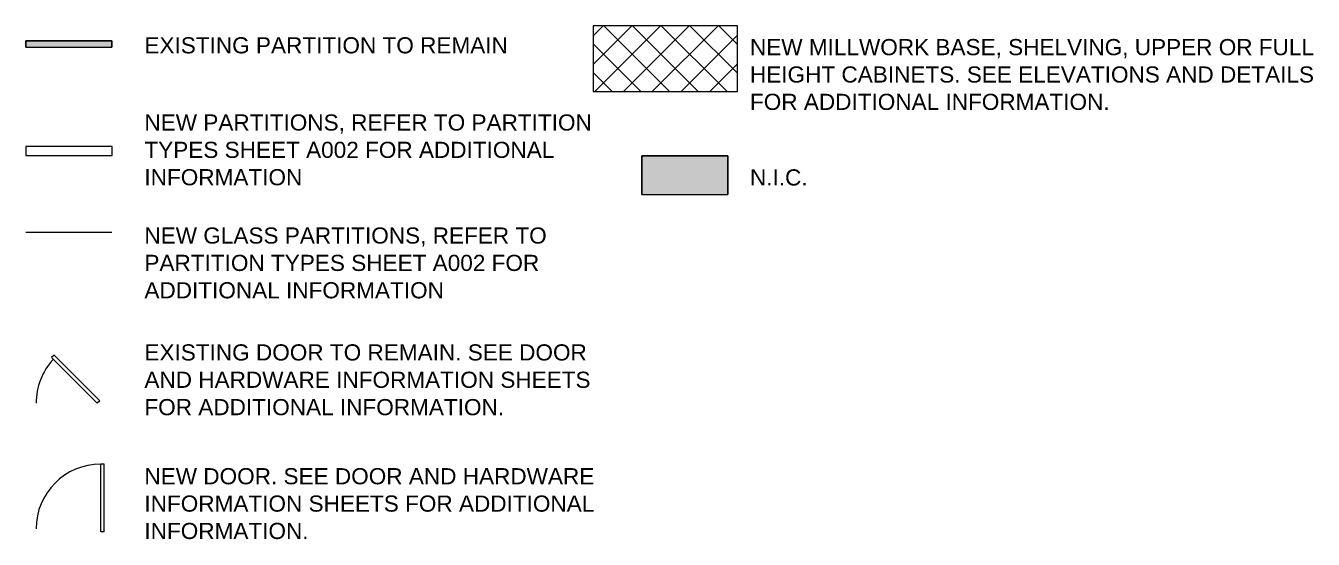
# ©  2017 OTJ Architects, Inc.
# Model space of a CAD drawing. Header units: inches. Extents: x 920 to 3142, y -796 to 870.
# Drawn here: x 920 to 1638, y -647 to -361 of the extents above; entities that cross this region are included whole.
import ezdxf

# ---------------------------------------------------------------- set-up
doc = ezdxf.new("R2010")
doc.units = ezdxf.units.IN
doc.header["$MEASUREMENT"] = 0
for name, color, linetype, lineweight in [('X1$0$A-DETL', 90, 'Continuous', 9), ('X1$0$A-DETL-GENF', 92, 'Continuous', 9), ('X1$0$A-DETL-THIN', 151, 'Continuous', 9), ('X1$0$A-WALL', 113, 'Continuous', 13), ('X1$0$G-ANNO-TEXT', 231, 'Continuous', 9)]:
    doc.layers.add(name, color=color, linetype=linetype, lineweight=lineweight)
doc.styles.add('X1$0$Swis721 Lt BT', font='swissl.ttf', dxfattribs={"height": 9})

# ---------------------------------------------------------------- blocks, each defined once
blk = doc.blocks.new('X1$0$Family - ___-1369240-CONSTRUCTION PLAN SYMBOLS')
at = {"layer": 'X1$0$A-WALL'}
for p, q in [((968.04, -427.98), (920.04, -427.98)), ((920.04, -427.98), (920.04, -432.98)), ((968.04, -432.98), (968.04, -427.98)), ((920.04, -432.98), (968.04, -432.98))]:
    blk.add_line(p, q, dxfattribs=at)
blk = doc.blocks.new('X1')
at = {"layer": 'X1$0$A-DETL-GENF'}
h = blk.add_hatch(dxfattribs=at)
h.set_pattern_fill('FP1_1', style=0, pattern_type=2)
h.set_pattern_definition([(45, (0, 0), (-8.01223, 8.01223), []), (135, (0, 0), (-8.01223, -8.01223), [])])
h.paths.add_polyline_path([(1316.59, -397.41), (1316.59, -360.73), (1236.12, -360.73), (1236.12, -397.41), (1311.25, -397.41)], flags=0)
for color, points in [(7, [(967.96, -372.69), (967.96, -369.19), (919.96, -369.19), (919.96, -372.69), (920.04, -372.69)]), (9, [(1311.25, -454.81), (1311.25, -433.31), (1263.25, -433.31), (1263.25, -454.81)])]:
    blk.add_hatch(color=color, dxfattribs=at).paths.add_polyline_path(points, flags=0)
at = {"layer": 'X1$0$A-DETL', "lineweight": 20}
blk.add_line((967.96, -475.9), (919.96, -475.9), dxfattribs=at)
at = {"layer": 'X1$0$A-DETL-THIN'}
for p, q in [((1316.59, -360.73), (1236.12, -360.73)), ((1236.12, -360.73), (1236.12, -397.41)), ((1316.59, -397.41), (1316.59, -360.73)), ((967.96, -369.19), (919.96, -369.19)), ((919.96, -369.19), (919.96, -372.69)), ((919.96, -372.69), (919.96, -369.19)), ((919.96, -369.19), (967.96, -369.19)), ((919.96, -372.69), (967.96, -372.69)), ((919.96, -372.69), (967.96, -372.69)), ((967.96, -372.69), (967.96, -369.19)), ((967.96, -369.19), (967.96, -372.69)), ((1236.12, -397.41), (1316.59, -397.41)), ((1311.25, -433.31), (1263.25, -433.31)), ((1263.25, -433.31), (1263.25, -454.81)), ((1263.25, -454.81), (1263.25, -433.31)), ((1263.25, -433.31), (1311.25, -433.31)), ((1311.25, -454.81), (1311.25, -433.31)), ((1311.25, -433.31), (1311.25, -454.81)), ((1263.25, -454.81), (1311.25, -454.81)), ((1263.25, -454.81), (1311.25, -454.81)), ((935.74, -544.24), (934.33, -545.66)), ((961.2, -569.71), (935.74, -544.24)), ((959.79, -571.12), (934.33, -545.66)), ((961.2, -569.71), (959.79, -571.12)), ((961.75, -642.76), (961.75, -605.05)), ((963.75, -605.05), (961.75, -605.05)), ((963.75, -642.76), (963.75, -605.05)), ((963.75, -642.76), (961.75, -642.76))]:
    blk.add_line(p, q, dxfattribs=at)
for centre, start in [((961.79, -571.12), 137.24721), ((961.79, -641.12), 90.06342)]:
    blk.add_arc(centre, 36.07, start, 180, dxfattribs=at)
at = {"lineweight": 9}
blk.add_blockref('X1$0$Family - ___-1369240-CONSTRUCTION PLAN SYMBOLS', (0, 0), dxfattribs=at)
at = {"layer": 'X1$0$G-ANNO-TEXT', "color": 7, "char_height": 9, "attachment_point": 1, "style": 'X1$0$Swis721 Lt BT'}
for s, insert, width in [('EXISTING PARTITION TO REMAIN', (986.09, -367.14), 229.674), ('NEW MILLWORK BASE, SHELVING, UPPER OR FULL ', (1323.58, -368.14), 367.539), ('HEIGHT CABINETS. SEE ELEVATIONS AND DETAILS ', (1323.58, -383.39), 363.297), ('FOR ADDITIONAL INFORMATION. ', (1323.58, -398.64), 236.34), ('NEW PARTITIONS, REFER TO PARTITION ', (986.09, -410.14), 286.335), ('TYPES SHEET A002 FOR ADDITIONAL ', (986.09, -425.39), 265.125), ('INFORMATION', (986.09, -440.64), 101.808), ('N.I.C.', (1323.58, -440.75), 37.875), ('NEW GLASS PARTITIONS, REFER TO ', (986.09, -473.14), 259.065), ('PARTITION TYPES SHEET A002 FOR ', (986.09, -488.39), 253.308), ('ADDITIONAL INFORMATION', (986.09, -503.64), 193.011), ('EXISTING DOOR TO REMAIN. SEE DOOR ', (986.09, -538.27), 288.759), ('AND HARDWARE INFORMATION SHEETS ', (986.09, -553.52), 289.971), ('FOR ADDITIONAL INFORMATION.', (986.09, -568.77), 232.098), ('NEW DOOR. SEE DOOR AND HARDWARE ', (986.09, -607.27), 295.122), ('INFORMATION SHEETS FOR ADDITIONAL ', (986.09, -622.52), 293.001), ('INFORMATION.', (986.09, -637.77), 106.05)]:
    blk.add_mtext(s, dxfattribs=dict(at, insert=insert, width=width))

msp = doc.modelspace()

# ---------------------------------------------------------------- block references
msp.add_blockref('X1', (0, 0))

doc.saveas('drawing.dxf')
